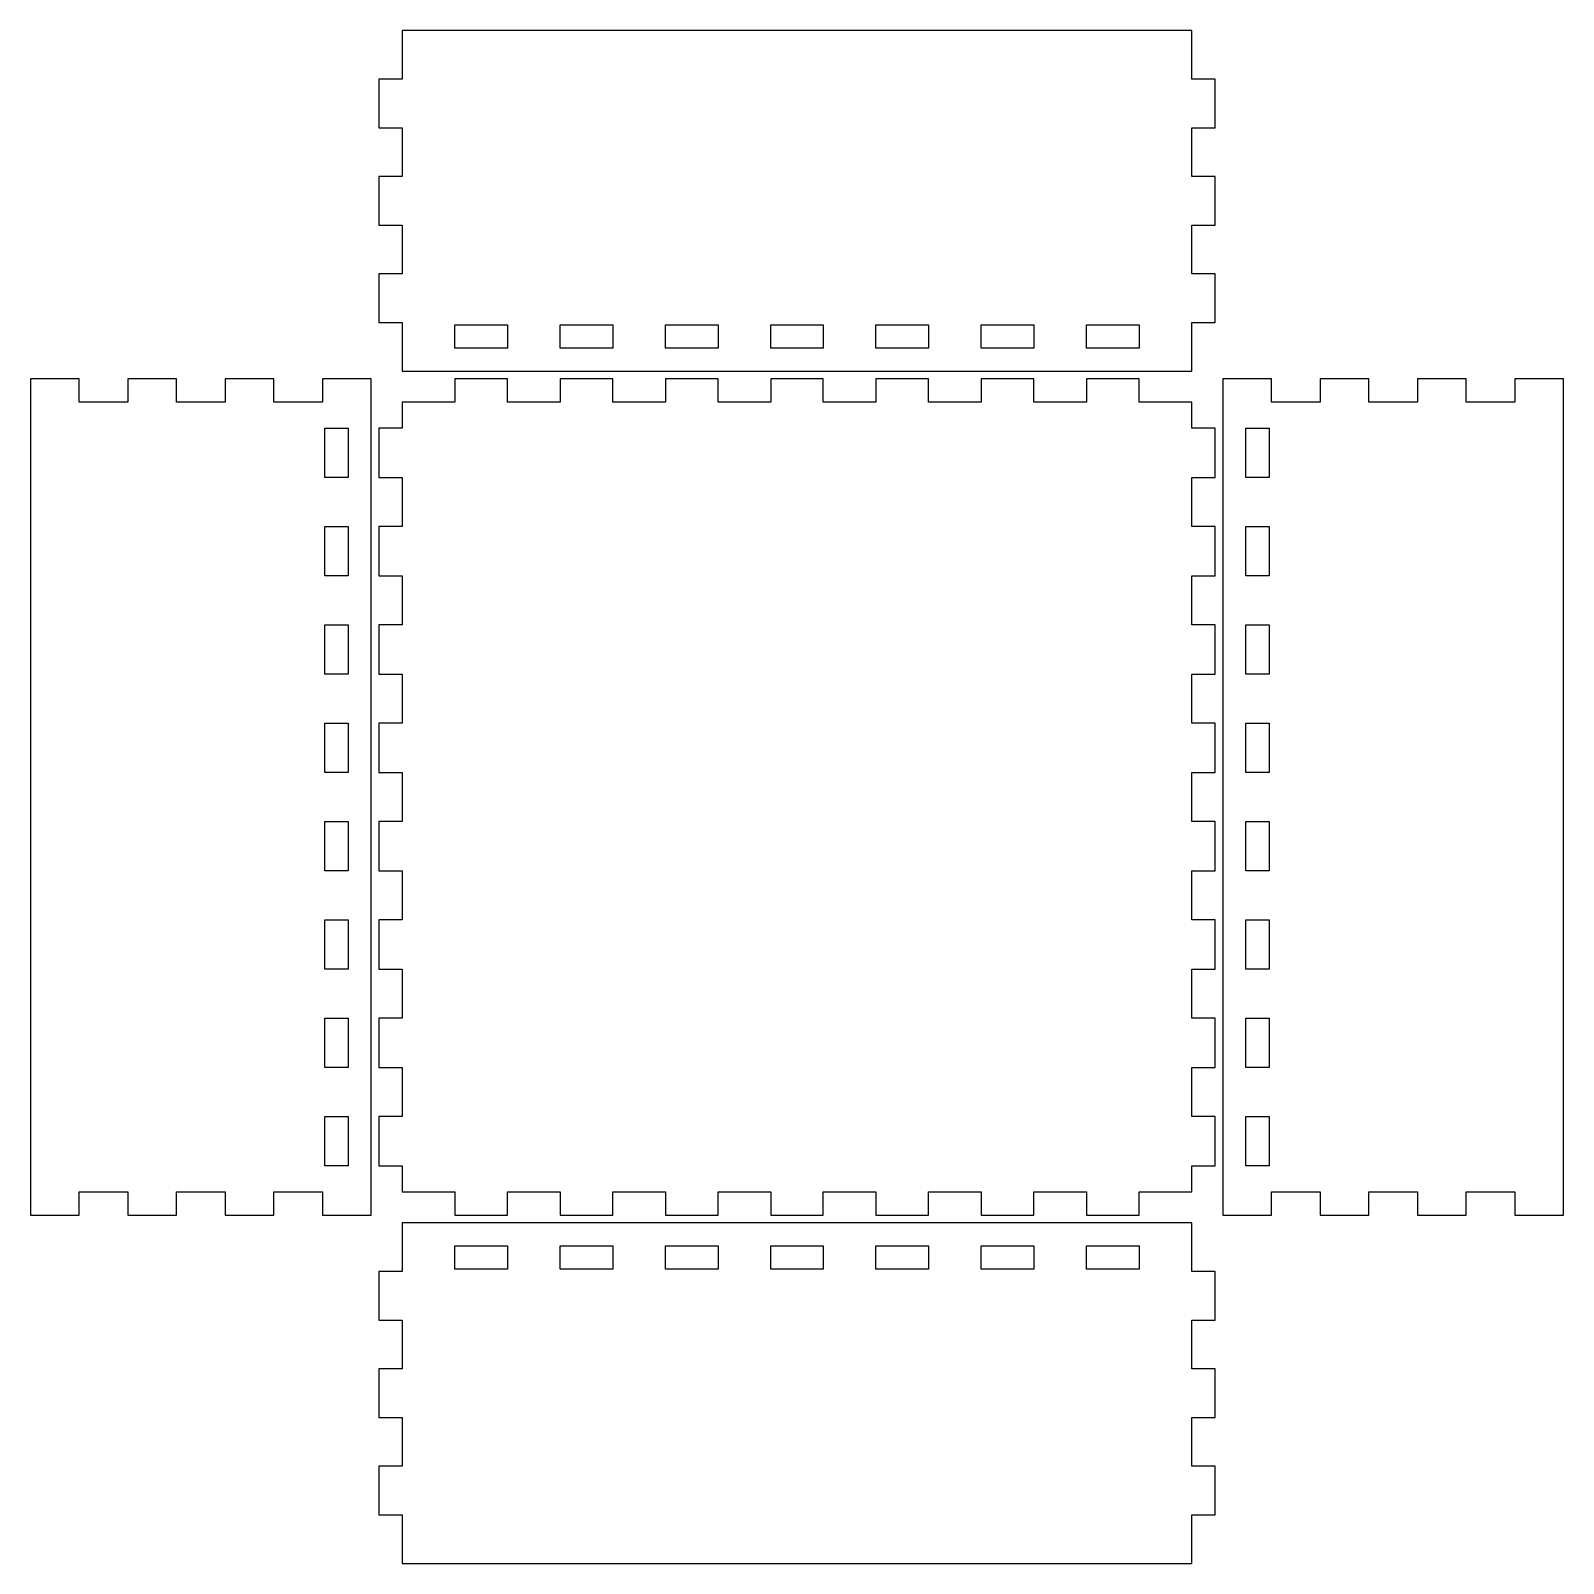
# Model space of a CAD drawing. Header units: metres. Extents: x -99 to 99, y -99 to 99.
import ezdxf

# ---------------------------------------------------------------- set-up
doc = ezdxf.new("R2010")
doc.units = ezdxf.units.M

msp = doc.modelspace()

# ---------------------------------------------------------------- linework, layer by layer
for p, q in [((51, 99), (-51, 99)), ((-51, 99), (-51, 92.7143)), ((51, 92.7143), (51, 99)), ((-51, 92.7143), (-54, 92.7143)), ((-54, 92.7143), (-54, 86.4286)), ((54, 92.7143), (51, 92.7143)), ((54, 86.4286), (54, 92.7143)), ((-54, 86.4286), (-51, 86.4286)), ((-51, 86.4286), (-51, 80.1429)), ((51, 80.1429), (51, 86.4286)), ((51, 86.4286), (54, 86.4286)), ((-51, 80.1429), (-54, 80.1429)), ((-54, 80.1429), (-54, 73.8571)), ((54, 80.1429), (51, 80.1429)), ((54, 73.8571), (54, 80.1429)), ((-54, 73.8571), (-51, 73.8571)), ((-51, 73.8571), (-51, 67.5714)), ((51, 67.5714), (51, 73.8571)), ((51, 73.8571), (54, 73.8571)), ((-51, 67.5714), (-54, 67.5714)), ((-54, 67.5714), (-54, 61.2857)), ((54, 67.5714), (51, 67.5714)), ((54, 61.2857), (54, 67.5714)), ((-54, 61.2857), (-51, 61.2857)), ((-51, 61.2857), (-51, 55)), ((-44.2, 58), (-44.2, 61)), ((-44.2, 61), (-37.4, 61)), ((-37.4, 61), (-37.4, 58)), ((-30.6, 58), (-30.6, 61)), ((-30.6, 61), (-23.8, 61)), ((-23.8, 61), (-23.8, 58)), ((-17, 58), (-17, 61)), ((-17, 61), (-10.2, 61)), ((-10.2, 61), (-10.2, 58)), ((-3.39999, 58), (-3.39999, 61)), ((-3.39999, 61), (3.39999, 61)), ((3.39999, 61), (3.39999, 58)), ((10.2, 58), (10.2, 61)), ((10.2, 61), (17, 61)), ((17, 61), (17, 58)), ((23.8, 58), (23.8, 61)), ((23.8, 61), (30.6, 61)), ((30.6, 61), (30.6, 58)), ((37.4, 58), (37.4, 61)), ((37.4, 61), (44.2, 61)), ((44.2, 61), (44.2, 58)), ((51, 61.2857), (54, 61.2857)), ((51, 55), (51, 61.2857)), ((-37.4, 58), (-44.2, 58)), ((-23.8, 58), (-30.6, 58)), ((-10.2, 58), (-17, 58)), ((3.39999, 58), (-3.39999, 58)), ((17, 58), (10.2, 58)), ((30.6, 58), (23.8, 58)), ((44.2, 58), (37.4, 58)), ((-92.7143, 54), (-99, 54)), ((-99, 54), (-99, -54)), ((-92.7143, 51), (-92.7143, 54)), ((-80.1429, 54), (-86.4286, 54)), ((-86.4286, 54), (-86.4286, 51)), ((-80.1429, 51), (-80.1429, 54)), ((-67.5714, 54), (-73.8571, 54)), ((-73.8571, 54), (-73.8571, 51)), ((-67.5714, 51), (-67.5714, 54)), ((-55, 54), (-61.2857, 54)), ((-61.2857, 54), (-61.2857, 51)), ((-55, -54), (-55, 54)), ((-51, 55), (51, 55)), ((-37.4, 54), (-44.2, 54)), ((-44.2, 54), (-44.2, 51)), ((-37.4, 51), (-37.4, 54)), ((-23.8, 54), (-30.6, 54)), ((-30.6, 54), (-30.6, 51)), ((-23.8, 51), (-23.8, 54)), ((-10.2, 54), (-17, 54)), ((-17, 54), (-17, 51)), ((-10.2, 51), (-10.2, 54)), ((3.39999, 54), (-3.39999, 54)), ((-3.39999, 54), (-3.39999, 51)), ((3.39999, 51), (3.39999, 54)), ((17, 54), (10.2, 54)), ((10.2, 54), (10.2, 51)), ((17, 51), (17, 54)), ((30.6, 54), (23.8, 54)), ((23.8, 54), (23.8, 51)), ((30.6, 51), (30.6, 54)), ((44.2, 54), (37.4, 54)), ((37.4, 54), (37.4, 51)), ((44.2, 51), (44.2, 54)), ((61.2857, 54), (55, 54)), ((55, 54), (55, -54)), ((61.2857, 51), (61.2857, 54)), ((73.8571, 54), (67.5714, 54)), ((67.5714, 54), (67.5714, 51)), ((73.8571, 51), (73.8571, 54)), ((86.4286, 54), (80.1429, 54)), ((80.1429, 54), (80.1429, 51)), ((86.4286, 51), (86.4286, 54)), ((99, 54), (92.7143, 54)), ((92.7143, 54), (92.7143, 51)), ((99, -54), (99, 54)), ((-86.4286, 51), (-92.7143, 51)), ((-73.8571, 51), (-80.1429, 51)), ((-61.2857, 51), (-67.5714, 51)), ((-44.2, 51), (-51, 51)), ((-51, 51), (-51, 47.647)), ((-30.6, 51), (-37.4, 51)), ((-17, 51), (-23.8, 51)), ((-3.39999, 51), (-10.2, 51)), ((10.2, 51), (3.39999, 51)), ((23.8, 51), (17, 51)), ((37.4, 51), (30.6, 51)), ((51, 51), (44.2, 51)), ((51, 47.647), (51, 51)), ((67.5714, 51), (61.2857, 51)), ((80.1429, 51), (73.8571, 51)), ((92.7143, 51), (86.4286, 51)), ((-61, 41.2941), (-61, 47.647)), ((-61, 47.647), (-58, 47.647)), ((-58, 47.647), (-58, 41.2941)), ((-51, 47.647), (-54, 47.647)), ((-54, 47.647), (-54, 41.2941)), ((54, 47.647), (51, 47.647)), ((54, 41.2941), (54, 47.647)), ((58, 41.2941), (58, 47.647)), ((58, 47.647), (61, 47.647)), ((61, 47.647), (61, 41.2941)), ((-58, 41.2941), (-61, 41.2941)), ((-54, 41.2941), (-51, 41.2941)), ((-51, 41.2941), (-51, 34.9412)), ((51, 34.9412), (51, 41.2941)), ((51, 41.2941), (54, 41.2941)), ((61, 41.2941), (58, 41.2941)), ((-61, 28.5882), (-61, 34.9412)), ((-61, 34.9412), (-58, 34.9412)), ((-58, 34.9412), (-58, 28.5882)), ((-51, 34.9412), (-54, 34.9412)), ((-54, 34.9412), (-54, 28.5882)), ((54, 34.9412), (51, 34.9412)), ((54, 28.5882), (54, 34.9412)), ((58, 28.5882), (58, 34.9412)), ((58, 34.9412), (61, 34.9412)), ((61, 34.9412), (61, 28.5882)), ((-58, 28.5882), (-61, 28.5882)), ((-54, 28.5882), (-51, 28.5882)), ((-51, 28.5882), (-51, 22.2353)), ((51, 22.2353), (51, 28.5882)), ((51, 28.5882), (54, 28.5882)), ((61, 28.5882), (58, 28.5882)), ((-61, 15.8823), (-61, 22.2353)), ((-61, 22.2353), (-58, 22.2353)), ((-58, 22.2353), (-58, 15.8823)), ((-51, 22.2353), (-54, 22.2353)), ((-54, 22.2353), (-54, 15.8823)), ((54, 22.2353), (51, 22.2353)), ((54, 15.8823), (54, 22.2353)), ((58, 15.8823), (58, 22.2353)), ((58, 22.2353), (61, 22.2353)), ((61, 22.2353), (61, 15.8823)), ((-58, 15.8823), (-61, 15.8823)), ((-54, 15.8823), (-51, 15.8823)), ((-51, 15.8823), (-51, 9.5294)), ((51, 9.5294), (51, 15.8823)), ((51, 15.8823), (54, 15.8823)), ((61, 15.8823), (58, 15.8823)), ((-61, 3.17647), (-61, 9.5294)), ((-61, 9.5294), (-58, 9.5294)), ((-58, 9.5294), (-58, 3.17647)), ((-51, 9.5294), (-54, 9.5294)), ((-54, 9.5294), (-54, 3.17645)), ((54, 9.5294), (51, 9.5294)), ((54, 3.17645), (54, 9.5294)), ((58, 3.17647), (58, 9.5294)), ((58, 9.5294), (61, 9.5294)), ((61, 9.5294), (61, 3.17647)), ((-58, 3.17647), (-61, 3.17647)), ((-54, 3.17645), (-51, 3.17645)), ((-51, 3.17645), (-51, -3.17647)), ((51, -3.17647), (51, 3.17645)), ((51, 3.17645), (54, 3.17645)), ((61, 3.17647), (58, 3.17647)), ((-61, -9.5294), (-61, -3.17647)), ((-61, -3.17647), (-58, -3.17647)), ((-58, -3.17647), (-58, -9.5294)), ((-51, -3.17647), (-54, -3.17647)), ((-54, -3.17647), (-54, -9.5294)), ((54, -3.17647), (51, -3.17647)), ((54, -9.5294), (54, -3.17647)), ((58, -9.5294), (58, -3.17647)), ((58, -3.17647), (61, -3.17647)), ((61, -3.17647), (61, -9.5294)), ((-58, -9.5294), (-61, -9.5294)), ((-54, -9.5294), (-51, -9.5294)), ((-51, -9.5294), (-51, -15.8823)), ((51, -15.8823), (51, -9.5294)), ((51, -9.5294), (54, -9.5294)), ((61, -9.5294), (58, -9.5294)), ((-61, -22.2353), (-61, -15.8823)), ((-61, -15.8823), (-58, -15.8823)), ((-58, -15.8823), (-58, -22.2353)), ((-51, -15.8823), (-54, -15.8823)), ((-54, -15.8823), (-54, -22.2353)), ((54, -15.8823), (51, -15.8823)), ((54, -22.2353), (54, -15.8823)), ((58, -22.2353), (58, -15.8823)), ((58, -15.8823), (61, -15.8823)), ((61, -15.8823), (61, -22.2353)), ((-58, -22.2353), (-61, -22.2353)), ((-54, -22.2353), (-51, -22.2353)), ((-51, -22.2353), (-51, -28.5882)), ((51, -28.5882), (51, -22.2353)), ((51, -22.2353), (54, -22.2353)), ((61, -22.2353), (58, -22.2353)), ((-61, -34.9412), (-61, -28.5882)), ((-61, -28.5882), (-58, -28.5882)), ((-58, -28.5882), (-58, -34.9412)), ((-51, -28.5882), (-54, -28.5882)), ((-54, -28.5882), (-54, -34.9412)), ((54, -28.5882), (51, -28.5882)), ((54, -34.9412), (54, -28.5882)), ((58, -34.9412), (58, -28.5882)), ((58, -28.5882), (61, -28.5882)), ((61, -28.5882), (61, -34.9412)), ((-58, -34.9412), (-61, -34.9412)), ((-54, -34.9412), (-51, -34.9412)), ((-51, -34.9412), (-51, -41.2941)), ((51, -41.2941), (51, -34.9412)), ((51, -34.9412), (54, -34.9412)), ((61, -34.9412), (58, -34.9412)), ((-61, -47.647), (-61, -41.2941)), ((-61, -41.2941), (-58, -41.2941)), ((-58, -41.2941), (-58, -47.647)), ((-51, -41.2941), (-54, -41.2941)), ((-54, -41.2941), (-54, -47.647)), ((54, -41.2941), (51, -41.2941)), ((54, -47.647), (54, -41.2941)), ((58, -47.647), (58, -41.2941)), ((58, -41.2941), (61, -41.2941)), ((61, -41.2941), (61, -47.647)), ((-58, -47.647), (-61, -47.647)), ((-54, -47.647), (-51, -47.647)), ((-51, -47.647), (-51, -51)), ((51, -51), (51, -47.647)), ((51, -47.647), (54, -47.647)), ((61, -47.647), (58, -47.647)), ((-92.7143, -51), (-86.4286, -51)), ((-92.7143, -54), (-92.7143, -51)), ((-86.4286, -51), (-86.4286, -54)), ((-80.1429, -54), (-80.1429, -51)), ((-80.1429, -51), (-73.8571, -51)), ((-73.8571, -51), (-73.8571, -54)), ((-67.5714, -54), (-67.5714, -51)), ((-67.5714, -51), (-61.2857, -51)), ((-61.2857, -51), (-61.2857, -54)), ((-51, -51), (-44.2, -51)), ((-44.2, -51), (-44.2, -54)), ((-37.4, -51), (-30.6, -51)), ((-37.4, -54), (-37.4, -51)), ((-30.6, -51), (-30.6, -54)), ((-23.8, -54), (-23.8, -51)), ((-23.8, -51), (-17, -51)), ((-17, -51), (-17, -54)), ((-10.2, -54), (-10.2, -51)), ((-10.2, -51), (-3.39999, -51)), ((-3.39999, -51), (-3.39999, -54)), ((3.39999, -54), (3.39999, -51)), ((3.39999, -51), (10.2, -51)), ((10.2, -51), (10.2, -54)), ((17, -54), (17, -51)), ((17, -51), (23.8, -51)), ((23.8, -51), (23.8, -54)), ((30.6, -54), (30.6, -51)), ((30.6, -51), (37.4, -51)), ((37.4, -51), (37.4, -54)), ((44.2, -54), (44.2, -51)), ((44.2, -51), (51, -51)), ((61.2857, -51), (67.5714, -51)), ((61.2857, -54), (61.2857, -51)), ((67.5714, -51), (67.5714, -54)), ((73.8571, -54), (73.8571, -51)), ((73.8571, -51), (80.1429, -51)), ((80.1429, -51), (80.1429, -54)), ((86.4286, -54), (86.4286, -51)), ((86.4286, -51), (92.7143, -51)), ((92.7143, -51), (92.7143, -54)), ((-99, -54), (-92.7143, -54)), ((-86.4286, -54), (-80.1429, -54)), ((-73.8571, -54), (-67.5714, -54)), ((-61.2857, -54), (-55, -54)), ((51, -55), (-51, -55)), ((-51, -55), (-51, -61.2857)), ((-44.2, -54), (-37.4, -54)), ((-30.6, -54), (-23.8, -54)), ((-17, -54), (-10.2, -54)), ((-3.39999, -54), (3.39999, -54)), ((10.2, -54), (17, -54)), ((23.8, -54), (30.6, -54)), ((37.4, -54), (44.2, -54)), ((51, -61.2857), (51, -55)), ((55, -54), (61.2857, -54)), ((67.5714, -54), (73.8571, -54)), ((80.1429, -54), (86.4286, -54)), ((92.7143, -54), (99, -54)), ((-44.2, -61), (-44.2, -58)), ((-44.2, -58), (-37.4, -58)), ((-37.4, -58), (-37.4, -61)), ((-30.6, -61), (-30.6, -58)), ((-30.6, -58), (-23.8, -58)), ((-23.8, -58), (-23.8, -61)), ((-17, -61), (-17, -58)), ((-17, -58), (-10.2, -58)), ((-10.2, -58), (-10.2, -61)), ((-3.39999, -61), (-3.39999, -58)), ((-3.39999, -58), (3.39999, -58)), ((3.39999, -58), (3.39999, -61)), ((10.2, -61), (10.2, -58)), ((10.2, -58), (17, -58)), ((17, -58), (17, -61)), ((23.8, -61), (23.8, -58)), ((23.8, -58), (30.6, -58)), ((30.6, -58), (30.6, -61)), ((37.4, -61), (37.4, -58)), ((37.4, -58), (44.2, -58)), ((44.2, -58), (44.2, -61)), ((-51, -61.2857), (-54, -61.2857)), ((-54, -61.2857), (-54, -67.5714)), ((-37.4, -61), (-44.2, -61)), ((-23.8, -61), (-30.6, -61)), ((-10.2, -61), (-17, -61)), ((3.39999, -61), (-3.39999, -61)), ((17, -61), (10.2, -61)), ((30.6, -61), (23.8, -61)), ((44.2, -61), (37.4, -61)), ((54, -61.2857), (51, -61.2857)), ((54, -67.5714), (54, -61.2857)), ((-54, -67.5714), (-51, -67.5714)), ((-51, -67.5714), (-51, -73.8571)), ((51, -73.8571), (51, -67.5714)), ((51, -67.5714), (54, -67.5714)), ((-51, -73.8571), (-54, -73.8571)), ((-54, -73.8571), (-54, -80.1429)), ((54, -73.8571), (51, -73.8571)), ((54, -80.1429), (54, -73.8571)), ((-54, -80.1429), (-51, -80.1429)), ((-51, -80.1429), (-51, -86.4286)), ((51, -86.4286), (51, -80.1429)), ((51, -80.1429), (54, -80.1429)), ((-51, -86.4286), (-54, -86.4286)), ((-54, -86.4286), (-54, -92.7143)), ((54, -86.4286), (51, -86.4286)), ((54, -92.7143), (54, -86.4286)), ((-54, -92.7143), (-51, -92.7143)), ((-51, -92.7143), (-51, -99)), ((51, -92.7143), (54, -92.7143)), ((51, -99), (51, -92.7143)), ((-51, -99), (51, -99))]:
    msp.add_line(p, q)

doc.saveas('drawing.dxf')
